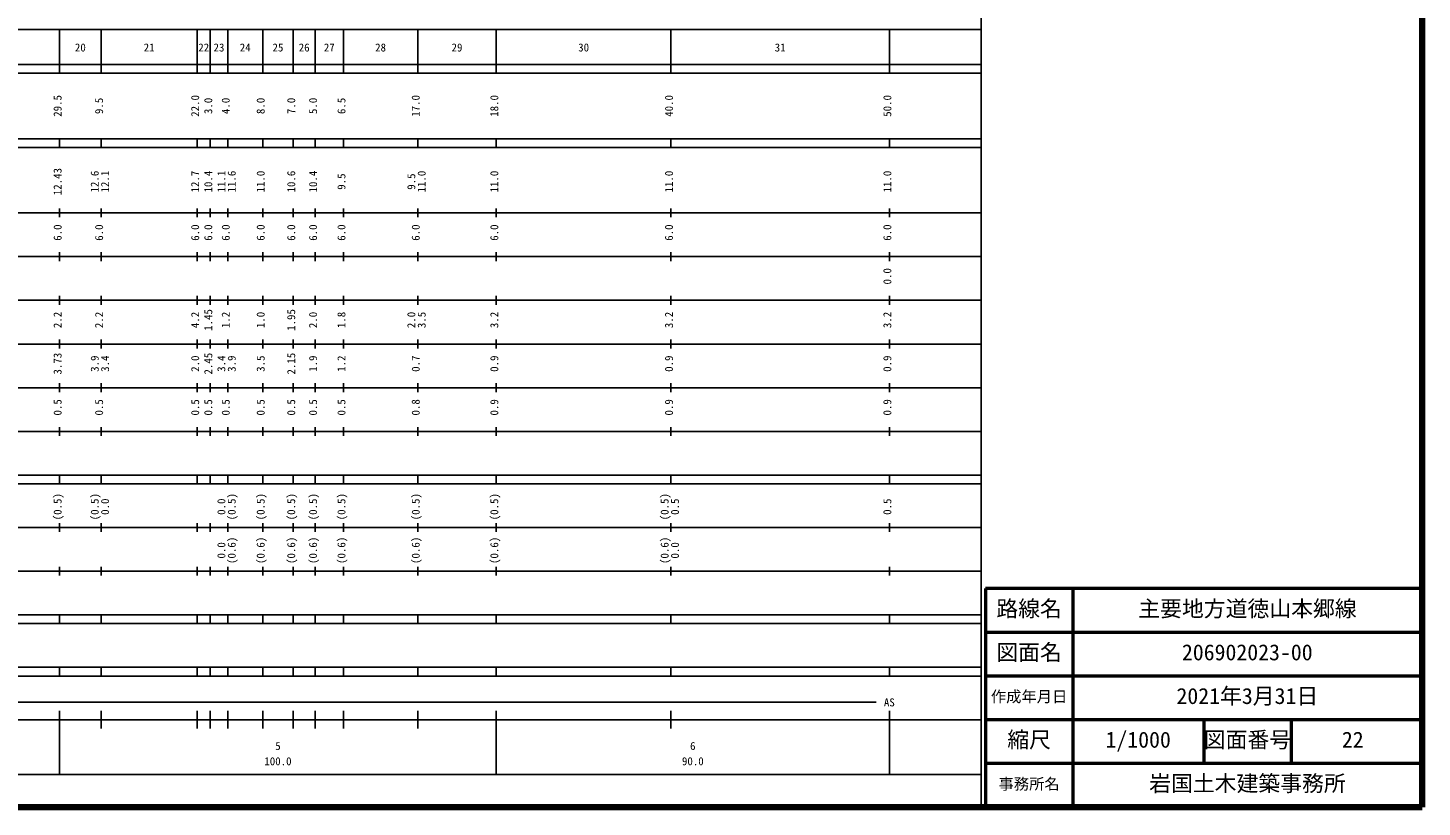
# Model space of a CAD drawing. Units: millimetres on the paper, enlarged 1000 times. Extents: x 40000 to 680000, y 20000 to 380000.
# Drawn here: x 360738 to 680000, y 20000 to 198357 of the extents above; entities that cross this region are included whole.
import ezdxf
from ezdxf.enums import TextEntityAlignment as Align

# ---------------------------------------------------------------- set-up
doc = ezdxf.new("R2010")
doc.units = ezdxf.units.MM
doc.header["$LTSCALE"] = 1000
for name, color, linetype, lineweight in [('M-TTL', 2, 'Continuous', 140), ('M-TTL-BAND', 7, 'Continuous', 25), ('M-TTL-FRAM', 2, 'Continuous', 50), ('M-TTL-LINE', 7, 'Continuous', 50), ('M-TTL-TXT', 7, 'Continuous', 13)]:
    doc.layers.add(name, color=color, linetype=linetype, lineweight=lineweight)
doc.styles.add('ＭＳ ゴシック', font='')
doc.styles.get('ＭＳ ゴシック').set_extended_font_data('MS Gothic')

msp = doc.modelspace()

# ---------------------------------------------------------------- linework, layer by layer
at = {"layer": 'M-TTL'}
for p, q in [((680000, 20000), (680000, 380000)), ((40000, 20000), (680000, 20000))]:
    msp.add_line(p, q, dxfattribs=at)
at = {"layer": 'M-TTL-BAND'}
for p, q in [((579000, 20000), (579000, 370000)), ((68000, 198000), (579000, 198000)), ((368000, 188000), (368000, 198000)), ((377500, 188000), (377500, 198000)), ((399500, 188000), (399500, 198000)), ((402500, 188000), (402500, 198000)), ((406500, 188000), (406500, 198000)), ((414500, 188000), (414500, 198000)), ((421500, 188000), (421500, 198000)), ((426500, 188000), (426500, 198000)), ((433000, 188000), (433000, 198000)), ((450000, 188000), (450000, 198000)), ((468000, 188000), (468000, 198000)), ((508000, 188000), (508000, 198000)), ((558000, 188000), (558000, 198000)), ((40000, 190000), (579000, 190000)), ((40000, 188000), (579000, 188000)), ((40000, 173000), (579000, 173000)), ((368000, 171000), (368000, 173000)), ((377500, 171000), (377500, 173000)), ((399500, 171000), (399500, 173000)), ((402500, 171000), (402500, 173000)), ((406500, 171000), (406500, 173000)), ((414500, 171000), (414500, 173000)), ((421500, 171000), (421500, 173000)), ((426500, 171000), (426500, 173000)), ((433000, 171000), (433000, 173000)), ((450000, 171000), (450000, 173000)), ((468000, 171000), (468000, 173000)), ((508000, 171000), (508000, 173000)), ((558000, 171000), (558000, 173000)), ((40000, 171000), (579000, 171000)), ((368000, 155000), (368000, 157000)), ((377500, 155000), (377500, 157000)), ((399500, 155000), (399500, 157000)), ((402500, 155000), (402500, 157000)), ((406500, 155000), (406500, 157000)), ((414500, 155000), (414500, 157000)), ((421500, 155000), (421500, 157000)), ((426500, 155000), (426500, 157000)), ((433000, 155000), (433000, 157000)), ((450000, 155000), (450000, 157000)), ((468000, 155000), (468000, 157000)), ((508000, 155000), (508000, 157000)), ((558000, 155000), (558000, 157000)), ((40000, 156000), (579000, 156000)), ((368000, 145000), (368000, 147000)), ((377500, 145000), (377500, 147000)), ((399500, 145000), (399500, 147000)), ((402500, 145000), (402500, 147000)), ((406500, 145000), (406500, 147000)), ((414500, 145000), (414500, 147000)), ((421500, 145000), (421500, 147000)), ((426500, 145000), (426500, 147000)), ((433000, 145000), (433000, 147000)), ((450000, 145000), (450000, 147000)), ((468000, 145000), (468000, 147000)), ((508000, 145000), (508000, 147000)), ((558000, 145000), (558000, 147000)), ((46000, 146000), (579000, 146000)), ((52000, 136000), (579000, 136000)), ((368000, 135000), (368000, 137000)), ((377500, 135000), (377500, 137000)), ((399500, 135000), (399500, 137000)), ((402500, 135000), (402500, 137000)), ((406500, 135000), (406500, 137000)), ((414500, 135000), (414500, 137000)), ((421500, 135000), (421500, 137000)), ((426500, 135000), (426500, 137000)), ((433000, 135000), (433000, 137000)), ((450000, 135000), (450000, 137000)), ((468000, 135000), (468000, 137000)), ((508000, 135000), (508000, 137000)), ((558000, 135000), (558000, 137000)), ((46000, 126000), (579000, 126000)), ((368000, 125000), (368000, 127000)), ((377500, 125000), (377500, 127000)), ((399500, 125000), (399500, 127000)), ((402500, 125000), (402500, 127000)), ((406500, 125000), (406500, 127000)), ((414500, 125000), (414500, 127000)), ((421500, 125000), (421500, 127000)), ((426500, 125000), (426500, 127000)), ((433000, 125000), (433000, 127000)), ((450000, 125000), (450000, 127000)), ((468000, 125000), (468000, 127000)), ((508000, 125000), (508000, 127000)), ((558000, 125000), (558000, 127000)), ((52000, 116000), (579000, 116000)), ((368000, 115000), (368000, 117000)), ((377500, 115000), (377500, 117000)), ((399500, 115000), (399500, 117000)), ((402500, 115000), (402500, 117000)), ((406500, 115000), (406500, 117000)), ((414500, 115000), (414500, 117000)), ((421500, 115000), (421500, 117000)), ((426500, 115000), (426500, 117000)), ((433000, 115000), (433000, 117000)), ((450000, 115000), (450000, 117000)), ((468000, 115000), (468000, 117000)), ((508000, 115000), (508000, 117000)), ((558000, 115000), (558000, 117000)), ((46000, 106000), (579000, 106000)), ((368000, 105000), (368000, 107000)), ((377500, 105000), (377500, 107000)), ((399500, 105000), (399500, 107000)), ((402500, 105000), (402500, 107000)), ((406500, 105000), (406500, 107000)), ((414500, 105000), (414500, 107000)), ((421500, 105000), (421500, 107000)), ((426500, 105000), (426500, 107000)), ((433000, 105000), (433000, 107000)), ((450000, 105000), (450000, 107000)), ((468000, 105000), (468000, 107000)), ((508000, 105000), (508000, 107000)), ((558000, 105000), (558000, 107000)), ((40000, 96000), (579000, 96000)), ((368000, 94000), (368000, 96000)), ((377500, 94000), (377500, 96000)), ((399500, 94000), (399500, 96000)), ((402500, 94000), (402500, 96000)), ((406500, 94000), (406500, 96000)), ((414500, 94000), (414500, 96000)), ((421500, 94000), (421500, 96000)), ((426500, 94000), (426500, 96000)), ((433000, 94000), (433000, 96000)), ((450000, 94000), (450000, 96000)), ((468000, 94000), (468000, 96000)), ((508000, 94000), (508000, 96000)), ((558000, 94000), (558000, 96000)), ((40000, 94000), (579000, 94000)), ((49000, 84000), (579000, 84000)), ((368000, 83000), (368000, 85000)), ((377500, 83000), (377500, 85000)), ((399500, 83000), (399500, 85000)), ((402500, 83000), (402500, 85000)), ((406500, 83000), (406500, 85000)), ((414500, 83000), (414500, 85000)), ((421500, 83000), (421500, 85000)), ((426500, 83000), (426500, 85000)), ((433000, 83000), (433000, 85000)), ((450000, 83000), (450000, 85000)), ((468000, 83000), (468000, 85000)), ((508000, 83000), (508000, 85000)), ((558000, 83000), (558000, 85000)), ((40000, 74000), (579000, 74000)), ((368000, 73000), (368000, 75000)), ((377500, 73000), (377500, 75000)), ((399500, 73000), (399500, 75000)), ((402500, 73000), (402500, 75000)), ((406500, 73000), (406500, 75000)), ((414500, 73000), (414500, 75000)), ((421500, 73000), (421500, 75000)), ((426500, 73000), (426500, 75000)), ((433000, 73000), (433000, 75000)), ((450000, 73000), (450000, 75000)), ((468000, 73000), (468000, 75000)), ((508000, 73000), (508000, 75000)), ((558000, 73000), (558000, 75000)), ((40000, 64000), (579000, 64000)), ((368000, 62000), (368000, 64000)), ((377500, 62000), (377500, 64000)), ((399500, 62000), (399500, 64000)), ((402500, 62000), (402500, 64000)), ((406500, 62000), (406500, 64000)), ((414500, 62000), (414500, 64000)), ((421500, 62000), (421500, 64000)), ((426500, 62000), (426500, 64000)), ((433000, 62000), (433000, 64000)), ((450000, 62000), (450000, 64000)), ((468000, 62000), (468000, 64000)), ((508000, 62000), (508000, 64000)), ((558000, 62000), (558000, 64000)), ((40000, 62000), (579000, 62000)), ((40000, 52000), (579000, 52000)), ((368000, 50000), (368000, 52000)), ((377500, 50000), (377500, 52000)), ((399500, 50000), (399500, 52000)), ((402500, 50000), (402500, 52000)), ((406500, 50000), (406500, 52000)), ((414500, 50000), (414500, 52000)), ((421500, 50000), (421500, 52000)), ((426500, 50000), (426500, 52000)), ((433000, 50000), (433000, 52000)), ((450000, 50000), (450000, 52000)), ((468000, 50000), (468000, 52000)), ((508000, 50000), (508000, 52000)), ((558000, 50000), (558000, 52000)), ((40000, 50000), (579000, 50000)), ((195500, 44000), (555000, 44000)), ((368000, 27500), (368000, 42000)), ((377500, 38000), (377500, 42000)), ((399500, 38000), (399500, 42000)), ((402500, 38000), (402500, 42000)), ((406500, 38000), (406500, 42000)), ((414500, 38000), (414500, 42000)), ((421500, 38000), (421500, 42000)), ((426500, 38000), (426500, 42000)), ((433000, 38000), (433000, 42000)), ((450000, 38000), (450000, 42000)), ((468000, 27500), (468000, 42000)), ((508000, 38000), (508000, 42000)), ((558000, 27500), (558000, 42000)), ((40000, 40000), (579000, 40000)), ((68000, 27500), (579000, 27500))]:
    msp.add_line(p, q, dxfattribs=at)
at = {"layer": 'M-TTL-FRAM'}
for p, q in [((680000, 70000), (580000, 70000)), ((580000, 70000), (580000, 20000))]:
    msp.add_line(p, q, dxfattribs=at)
at = {"layer": 'M-TTL-LINE'}
for p, q in [((600000, 70000), (600000, 20000)), ((680000, 60000), (580000, 60000)), ((680000, 50000), (580000, 50000)), ((680000, 40000), (580000, 40000)), ((630000, 40000), (630000, 30000)), ((650000, 40000), (650000, 30000)), ((680000, 30000), (580000, 30000))]:
    msp.add_line(p, q, dxfattribs=at)

# ---------------------------------------------------------------- texts
at = {"layer": 'M-TTL-BAND', "style": 'ＭＳ ゴシック'}
for s, p in [('20', (372750, 192405)), ('21', (388500, 192405)), ('22', (401000, 192405)), ('23', (404500, 192405)), ('24', (410500, 192405)), ('25', (418000, 192405)), ('26', (424000, 192405)), ('27', (429750, 192405)), ('28', (441500, 192405)), ('29', (459000, 192405)), ('30', (488000, 192405)), ('31', (533000, 192405)), ('AS', (558000, 42500)), ('5', (418000, 32523)), ('6', (513000, 32523)), ('100.0', (418000, 29033)), ('90.0', (513000, 29033))]:
    msp.add_text(s, height=1833, dxfattribs=at).set_placement(p, align=Align.BOTTOM_CENTER)
for s, p in [('29.5', (369000, 180500)), ('9.5', (378500, 180500)), ('22.0', (400500, 180500)), ('3.0', (403500, 180500)), ('4.0', (407500, 180500)), ('8.0', (415500, 180500)), ('7.0', (422500, 180500)), ('5.0', (427500, 180500)), ('6.5', (434000, 180500)), ('17.0', (451000, 180500)), ('18.0', (469000, 180500)), ('40.0', (509000, 180500)), ('50.0', (559000, 180500)), ('12.43', (369000, 163174)), ('12.6', (377500, 163174)), ('12.1', (379870, 163174)), ('12.7', (400500, 163174)), ('10.4', (403500, 163174)), ('11.1', (406500, 163174)), ('11.6', (408870, 163174)), ('11.0', (415500, 163174)), ('10.6', (422500, 163174)), ('10.4', (427500, 163174)), ('9.5', (434000, 163174)), ('9.5', (450000, 163174)), ('11.0', (452370, 163174)), ('11.0', (469000, 163174)), ('11.0', (509000, 163174)), ('11.0', (559000, 163174)), ('6.0', (369000, 151500)), ('6.0', (378500, 151500)), ('6.0', (400500, 151500)), ('6.0', (403500, 151500)), ('6.0', (407500, 151500)), ('6.0', (415500, 151500)), ('6.0', (422500, 151500)), ('6.0', (427500, 151500)), ('6.0', (434000, 151500)), ('6.0', (451000, 151500)), ('6.0', (469000, 151500)), ('6.0', (509000, 151500)), ('6.0', (559000, 151500)), ('0.0', (559000, 141500)), ('2.2', (369000, 131500)), ('2.2', (378500, 131500)), ('4.2', (400500, 131500)), ('1.45', (403500, 131500)), ('1.2', (407500, 131500)), ('1.0', (415500, 131500)), ('1.95', (422500, 131500)), ('2.0', (427500, 131500)), ('1.8', (434000, 131500)), ('2.0', (450000, 131500)), ('3.5', (452370, 131500)), ('3.2', (469000, 131500)), ('3.2', (509000, 131500)), ('3.2', (559000, 131500)), ('3.73', (369000, 121500)), ('3.9', (377500, 121500)), ('3.4', (379870, 121500)), ('2.0', (400500, 121500)), ('2.45', (403500, 121500)), ('3.4', (406500, 121500)), ('3.9', (408870, 121500)), ('3.5', (415500, 121500)), ('2.15', (422500, 121500)), ('1.9', (427500, 121500)), ('1.2', (434000, 121500)), ('0.7', (451000, 121500)), ('0.9', (469000, 121500)), ('0.9', (509000, 121500)), ('0.9', (559000, 121500)), ('0.5', (369000, 111500)), ('0.5', (378500, 111500)), ('0.5', (400500, 111500)), ('0.5', (403500, 111500)), ('0.5', (407500, 111500)), ('0.5', (415500, 111500)), ('0.5', (422500, 111500)), ('0.5', (427500, 111500)), ('0.5', (434000, 111500)), ('0.8', (451000, 111500)), ('0.9', (469000, 111500)), ('0.9', (509000, 111500)), ('0.9', (559000, 111500)), ('(0.5)', (369000, 88764)), ('(0.5)', (377500, 88764)), ('0.0', (379870, 88764)), ('0.0', (406500, 88764)), ('(0.5)', (408870, 88764)), ('(0.5)', (415500, 88764)), ('(0.5)', (422500, 88764)), ('(0.5)', (427500, 88764)), ('(0.5)', (434000, 88764)), ('(0.5)', (451000, 88764)), ('(0.5)', (469000, 88764)), ('(0.5)', (508000, 88764)), ('0.5', (510370, 88764)), ('0.5', (559000, 88764)), ('0.0', (406500, 78764)), ('(0.6)', (408870, 78764)), ('(0.6)', (415500, 78764)), ('(0.6)', (422500, 78764)), ('(0.6)', (427500, 78764)), ('(0.6)', (434000, 78764)), ('(0.6)', (451000, 78764)), ('(0.6)', (469000, 78764)), ('(0.6)', (508000, 78764)), ('0.0', (510370, 78764))]:
    msp.add_text(s, height=1833, rotation=90, dxfattribs=at).set_placement(p, align=Align.BOTTOM_CENTER)
at = {"layer": 'M-TTL-LINE', "style": 'ＭＳ ゴシック'}
msp.add_text('図面番号', height=3666, dxfattribs=at).set_placement((630000, 32500), align=Align.BOTTOM_LEFT)
at = {"layer": 'M-TTL-TXT', "style": 'ＭＳ ゴシック'}
for s, height, p in [('路線名', 3666, (582500, 62500)), ('路線名', 3666, (582500, 62500)), ('主要地方道徳山本郷線', 3666, (615000, 62500)), ('図面名', 3666, (582500, 52500)), ('図面名', 3666, (582500, 52500)), ('206902023-00', 3666, (625000, 52500)), ('作成年月日', 2566, (581250, 43250)), ('作成年月日', 2566, (581250, 43250)), ('2021年3月31日', 3666, (623750, 42500)), ('縮尺', 3666, (585000, 32500)), ('縮尺', 3666, (585000, 32500)), ('1/1000', 3666, (607500, 32500)), ('図面番号', 3666, (630000, 32500)), ('22', 3666, (661625, 32500)), ('事務所名', 2566, (583000, 23250)), ('事務所名', 2566, (583000, 23250)), ('岩国土木建築事務所', 3666, (617500, 22500))]:
    msp.add_text(s, height=height, dxfattribs=at).set_placement(p, align=Align.BOTTOM_LEFT)

doc.saveas('drawing.dxf')
